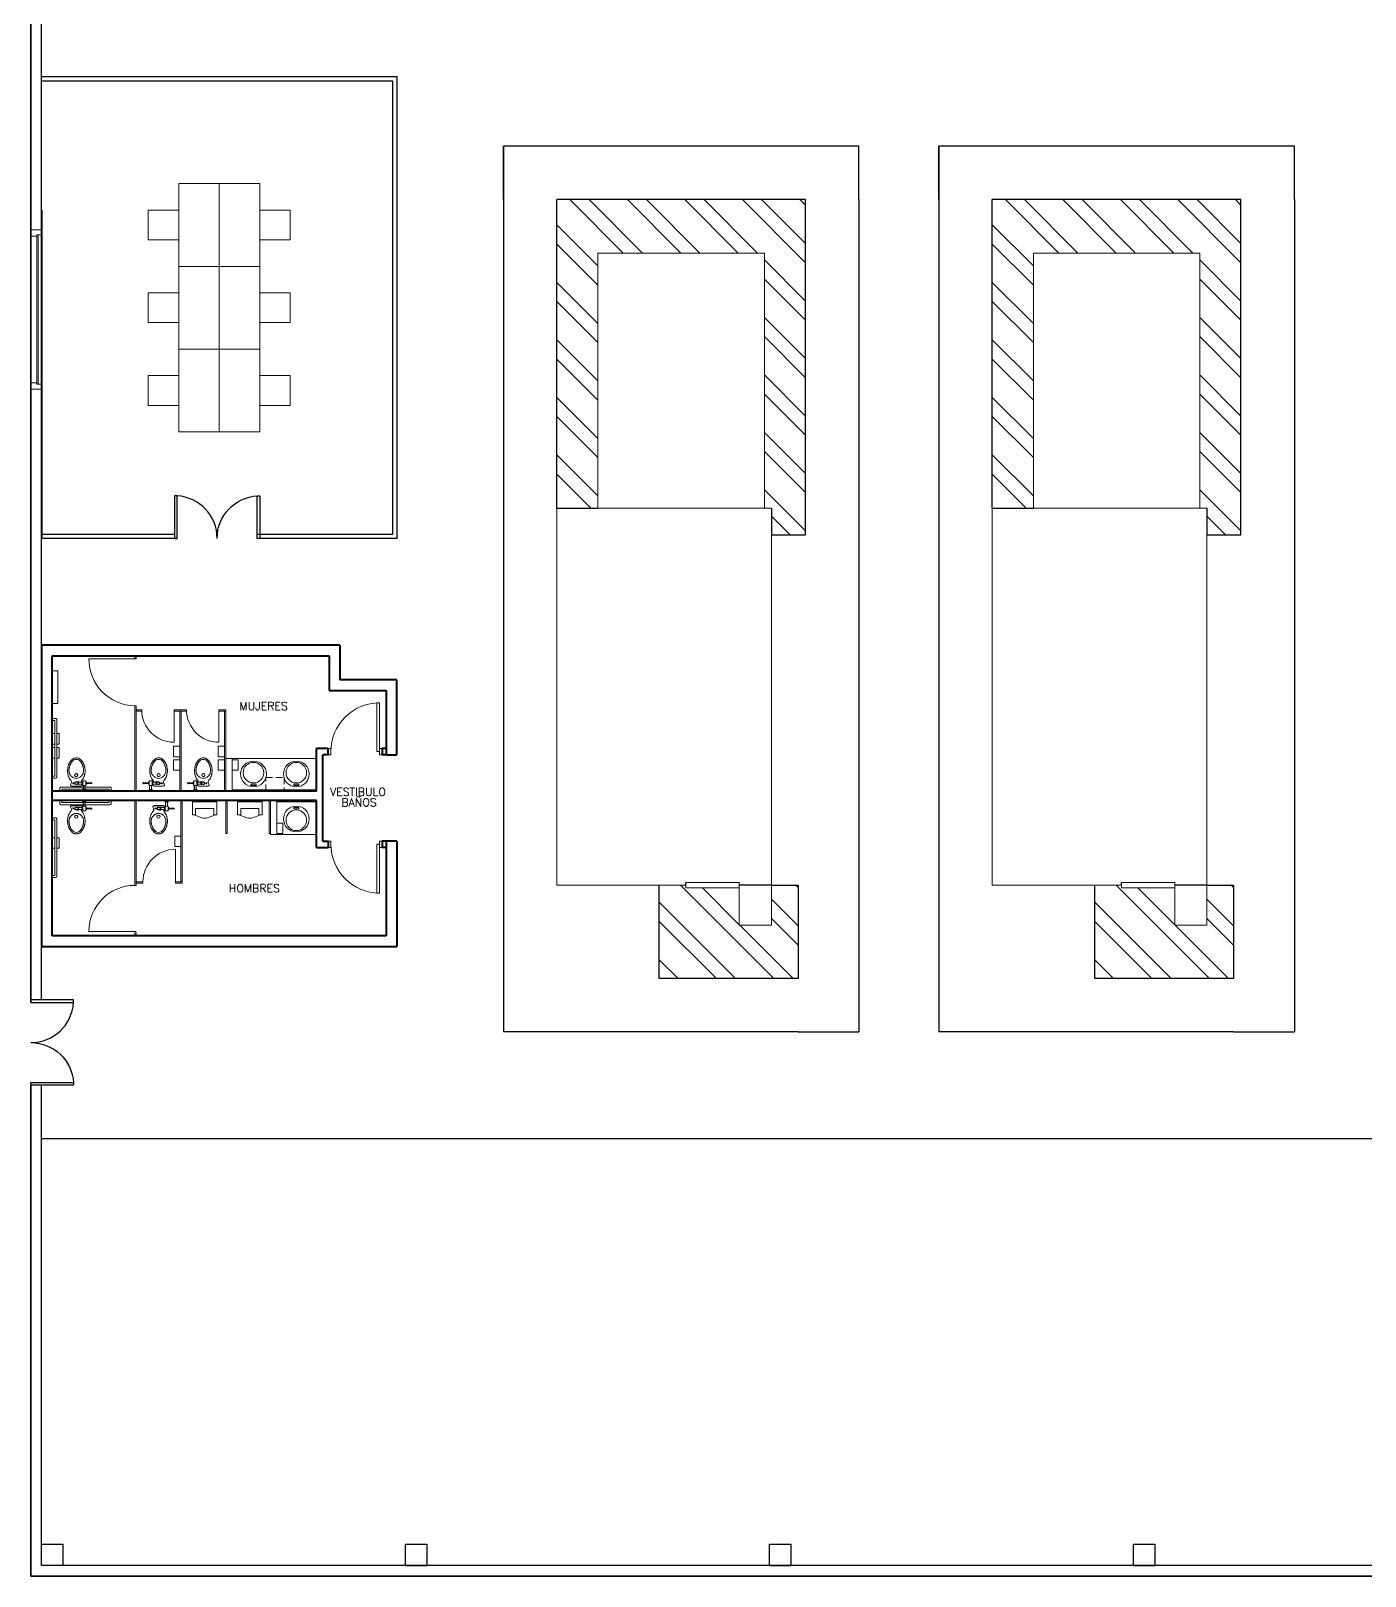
# Model space of a CAD drawing. Header units: millimetres. Extents: x 3014 to 3704, y 1026 to 1694.
# Drawn here: x 3013.7 to 3263.7, y 1040.1 to 1329.7 of the extents above; entities that cross this region are included whole.
import ezdxf

# ---------------------------------------------------------------- set-up
doc = ezdxf.new("R2010")
doc.units = ezdxf.units.MM
doc.linetypes.add('CONTINUA', pattern=[0])
doc.linetypes.add('HIDDEN2', pattern=[0.1875, 0.125, -0.0625])
for name, color, linetype, lineweight in [('A-MOBILIARIO FIJO', 23, 'Continuous', 5), ('A-MUROS', 51, 'Continuous', 40), ('A-PUERTAS', 31, 'Continuous', 13), ('A-TEXTO AREAS', 253, 'Continuous', 15)]:
    doc.layers.add(name, color=color, linetype=linetype, lineweight=lineweight)
doc.layers.add('CARPINTERIA', color=255, linetype='Continuous')
doc.layers.add('PUERTAS', color=7, linetype='Continuous')
doc.styles.add('LETREOS', font='simplex8.shx', dxfattribs={"height": 0.15})
pattern_1 = [(135, (25385.311, -22362.619), (-5.3881537, -5.3881537), []), (135, (25385.311, -22359.027), (-5.3881537, -5.3881537), [])]
pattern_2 = [(135, (25466.911, -22362.619), (-5.3881537, -5.3881537), []), (135, (25466.911, -22359.027), (-5.3881537, -5.3881537), [])]

# ---------------------------------------------------------------- blocks, each defined once
blk = doc.blocks.new('AG131')
for p, q in [((0.033, -0.5), (0.033, 0.5)), ((0.033, 0.5), (0.833, 0.5)), ((0.833, 0.375), (0.448, 0.375)), ((0.448, 0.375), (0.448, -0.375)), ((0.833, 0.5), (0.833, 0.375)), ((0.833, 0.437), (1.004, 0.118)), ((0.033, -0.5), (0.833, -0.5)), ((0.833, -0.375), (0.448, -0.375)), ((0.833, -0.437), (1.004, -0.118)), ((0.833, -0.5), (0.833, -0.375))]:
    blk.add_line(p, q)
blk.add_arc((0.784, 0), 0.25, 331.83304, 28.16696)
blk = doc.blocks.new('A1138DA', base_point=(8, 4.5))
for p, q in [((8.1, 4.6), (8.05, 4.6)), ((8.05, 4.6), (8.05, 4.4)), ((8.05, 4.4), (8.1, 4.4)), ((8.1, 4.4), (8.1, 4.6))]:
    blk.add_line(p, q)
for centre, radius in [((8.5, 4.5), 0.5), ((8.55, 4.5), 0.4)]:
    blk.add_circle(centre, radius)
blk = doc.blocks.new('37int 12')
at = {"layer": 'A-PUERTAS', "linetype": 'ByBlock'}
for points in [[(323.652, 21.756), (323.703, 21.756), (323.703, 21.873), (323.652, 21.873)], [(323.754, 21.815), (323.754, 20.9), (323.703, 20.9), (323.703, 21.815)], [(324.618, 21.756), (324.668, 21.756), (324.668, 21.873), (324.618, 21.873)]]:
    blk.add_lwpolyline(points, close=True, dxfattribs=at)
blk.add_arc((323.703, 21.815), 0.914, 270, 0, dxfattribs=at)
blk = doc.blocks.new('inodoro baño publico')
at = {"layer": 'A-MOBILIARIO FIJO', "ltscale": 0.001}
for p, q in [((-0.169, 0.066), (-0.169, -0.011)), ((-0.168, 0.066), (-0.168, -0.011)), ((-0.166, 0.079), (-0.166, 0.066)), ((-0.134, 0.079), (-0.134, 0.066)), ((-0.132, 0.066), (-0.132, -0.011)), ((-0.131, 0.066), (-0.131, -0.011)), ((-0.085, 0), (0.085, 0)), ((-0.294, -0.055), (-0.294, -0.055)), ((-0.189, -0.05), (-0.284, -0.045)), ((-0.189, -0.052), (-0.284, -0.047)), ((-0.189, -0.058), (-0.284, -0.063)), ((-0.189, -0.06), (-0.284, -0.065)), ((-0.122, -0.04), (-0.108, -0.04)), ((-0.122, -0.071), (-0.108, -0.071)), ((-0.044, -0.036), (-0.108, -0.036)), ((-0.044, -0.074), (-0.108, -0.074)), ((-0.093, -0.079), (-0.093, -0.074)), ((-0.092, -0.079), (-0.092, -0.074)), ((-0.085, -0.001), (0.085, -0.001)), ((-0.044, -0.04), (-0.03, -0.04)), ((-0.044, -0.071), (-0.03, -0.071)), ((0.001, -0.036), (-0.03, -0.036)), ((0.001, -0.074), (-0.03, -0.074)), ((0.092, -0.079), (0.092, -0.071)), ((0.093, -0.079), (0.093, -0.071))]:
    blk.add_line(p, q, dxfattribs=at)
for points in [[(-0.112, 0.094), (-0.188, 0.094), (-0.188, 0.081), (-0.112, 0.081), (-0.112, 0.094)], [(-0.122, 0.079), (-0.178, 0.079), (-0.178, 0.066), (-0.122, 0.066), (-0.122, 0.079)], [(-0.178, -0.036), (-0.189, -0.036), (-0.189, -0.074), (-0.178, -0.074), (-0.178, -0.036)], [(-0.122, -0.011), (-0.178, -0.011), (-0.178, -0.099), (-0.122, -0.099), (-0.122, -0.011)], [(-0.122, -0.027), (-0.122, -0.084), (-0.108, -0.084), (-0.108, -0.027), (-0.122, -0.027)], [(-0.044, -0.027), (-0.044, -0.084), (-0.03, -0.084), (-0.03, -0.027), (-0.044, -0.027)]]:
    blk.add_lwpolyline(points, dxfattribs=at)
for points in [[(-0.113, 0.093), (-0.187, 0.093), (-0.187, 0.082), (-0.113, 0.082)], [(-0.123, 0.078), (-0.177, 0.078), (-0.177, 0.067), (-0.123, 0.067)], [(-0.179, -0.037), (-0.188, -0.037), (-0.188, -0.073), (-0.179, -0.073)], [(-0.123, -0.012), (-0.177, -0.012), (-0.177, -0.098), (-0.123, -0.098)], [(-0.121, -0.028), (-0.121, -0.083), (-0.109, -0.083), (-0.109, -0.028)], [(-0.043, -0.028), (-0.043, -0.083), (-0.031, -0.083), (-0.031, -0.028)]]:
    blk.add_lwpolyline(points, close=True, dxfattribs=at)
for centre, radius in [((0.001, -0.206), 0.0298), ((0.001, -0.206), 0.0288), ((0.058, -0.052), 0.0096)]:
    blk.add_circle(centre, radius, dxfattribs=at)
for centre, radius, start, end in [((-0.085, -0.025), 0.025, 90, 184.6199), ((-0.284, -0.055), 0.01, 88.5679, 180), ((-0.284, -0.055), 0.01, 180, 271.4321), ((-0.284, -0.055), 0.008, 88.5679, 180), ((-0.284, -0.055), 0.008, 180, 271.4321), ((0.194, -0.291), 0.359, 164.4287, 180.0082), ((0.194, -0.291), 0.358, 164.4287, 180.0082), ((0.065, -0.262), 0.227, 138.7035, 162.7421), ((0.065, -0.262), 0.226, 138.7035, 162.7421), ((0.017, -0.291), 0.155, 157.3484, 179.9533), ((0.017, -0.291), 0.154, 157.3484, 179.9533), ((-0.011, -0.28), 0.124, 132.3178, 157.1642), ((-0.011, -0.28), 0.123, 132.3178, 157.1642), ((-0.085, -0.025), 0.024, 90, 184.6199), ((-0.085, -0.025), 0.025, 202.092, 206.9055), ((-0.143, -0.079), 0.05, 318.7035, 360), ((-0.143, -0.079), 0.051, 318.7035, 360), ((-0.004, -0.272), 0.124, 110.3998, 137.0732), ((-0.004, -0.272), 0.123, 110.3998, 137.0732), ((0, -0.242), 0.0977, 90, 118.9112), ((0, -0.242), 0.0967, 90, 118.9112), ((0.001, -0.055), 0.0288, 221.2951, 138.7049), ((0, -0.242), 0.0977, 61.0888, 90), ((0, -0.242), 0.0967, 61.0888, 90), ((0.001, -0.055), 0.019, 270, 90), ((0.004, -0.272), 0.124, 42.9268, 69.6002), ((0.004, -0.272), 0.123, 42.9268, 69.6002), ((0.085, -0.025), 0.025, 319.4189, 90), ((0.085, -0.025), 0.024, 319.4189, 90), ((0.139, -0.071), 0.0471, 139.4189, 179.0898), ((0.143, -0.079), 0.051, 180, 221.2965), ((0.139, -0.071), 0.0461, 139.4189, 179.0898), ((0.143, -0.079), 0.05, 180, 221.2965), ((0.011, -0.28), 0.123, 22.8358, 47.6822), ((0.011, -0.28), 0.124, 22.8358, 47.6822), ((-0.065, -0.262), 0.226, 17.2579, 41.2965), ((-0.065, -0.262), 0.227, 17.2579, 41.2965), ((-0.017, -0.291), 0.154, 0.0467, 22.6516), ((-0.017, -0.291), 0.155, 0.0467, 22.6516), ((-0.194, -0.291), 0.358, 359.9918, 15.5713), ((-0.194, -0.291), 0.359, 359.9918, 15.5713), ((0.127, -0.291), 0.292, 180, 197.2579), ((0.127, -0.291), 0.291, 180, 197.2579), ((0.118, -0.304), 0.28, 195.3318, 212.9791), ((0.118, -0.304), 0.279, 195.3318, 212.9791), ((0.127, -0.291), 0.265, 180, 197.2579), ((0.127, -0.291), 0.264, 180, 197.2579), ((0.119, -0.303), 0.253, 195.098, 212.5016), ((0.119, -0.303), 0.252, 195.098, 212.5016), ((0.06, -0.342), 0.21, 212.7314, 234.9862), ((0.06, -0.342), 0.209, 212.7314, 234.9862), ((0.06, -0.342), 0.183, 212.0544, 233.9659), ((0.06, -0.342), 0.182, 212.0544, 233.9659), ((0, -0.405), 0.125, 241.0888, 270), ((0, -0.405), 0.124, 241.0888, 270), ((0, -0.405), 0.0967, 241.0888, 270), ((0, -0.405), 0.0977, 241.0888, 270), ((0, -0.405), 0.0967, 270, 298.9112), ((0, -0.405), 0.0977, 270, 298.9112), ((0, -0.405), 0.124, 270, 298.9112), ((0, -0.405), 0.125, 270, 298.9112), ((-0.06, -0.342), 0.182, 306.0341, 327.9456), ((-0.06, -0.342), 0.183, 306.0341, 327.9456), ((-0.06, -0.342), 0.209, 305.0138, 327.2686), ((-0.06, -0.342), 0.21, 305.0138, 327.2686), ((-0.119, -0.303), 0.252, 327.4984, 344.902), ((-0.119, -0.303), 0.253, 327.4984, 344.902), ((-0.118, -0.304), 0.279, 327.0209, 344.6682), ((-0.118, -0.304), 0.28, 327.0209, 344.6682), ((-0.127, -0.291), 0.264, 342.7421, 360), ((-0.127, -0.291), 0.265, 342.7421, 360), ((-0.127, -0.291), 0.291, 342.7421, 360), ((-0.127, -0.291), 0.292, 342.7421, 360)]:
    blk.add_arc(centre, radius, start, end, dxfattribs=at)
blk = doc.blocks.new('bn07')
at = {"layer": 'A-MOBILIARIO FIJO'}
for p, q in [((2.407, 5.93), (1.543, 5.93)), ((2.407, 5.964), (2.407, 5.93)), ((2.432, 5.964), (2.407, 5.964)), ((2.432, 5.93), (2.407, 5.93)), ((2.432, 5.964), (2.432, 5.93)), ((2.407, 5.047), (2.407, 3.448)), ((2.432, 5.047), (2.407, 5.047)), ((2.432, 5.047), (2.432, 3.448)), ((2.432, 4.973), (2.534, 4.973)), ((2.432, 4.973), (2.432, 4.948)), ((2.432, 4.948), (2.534, 4.948)), ((2.534, 4.973), (2.534, 4.948)), ((3.143, 4.973), (3.143, 4.948)), ((3.143, 4.973), (3.372, 4.973)), ((3.143, 4.973), (3.143, 4.364)), ((3.143, 4.948), (3.372, 4.948)), ((3.245, 4.948), (3.245, 3.448)), ((3.245, 4.948), (3.27, 4.948)), ((3.27, 4.948), (3.27, 3.448)), ((3.372, 4.973), (3.372, 4.948)), ((3.982, 4.973), (3.982, 4.948)), ((3.982, 4.973), (4.109, 4.973)), ((3.982, 4.973), (3.982, 4.364)), ((3.982, 4.948), (4.109, 4.948)), ((4.109, 4.948), (4.109, 4.973)), ((4.226, 4.059), (5.807, 4.059)), ((4.34, 4.033), (4.34, 3.839)), ((2.407, 1.681), (2.407, 3.27)), ((2.432, 1.681), (2.432, 3.27)), ((3.267, 1.747), (3.267, 3.27)), ((3.293, 1.747), (3.293, 3.27)), ((4.113, 2.655), (4.113, 3.27)), ((4.138, 2.655), (4.138, 3.27)), ((4.922, 3.27), (4.922, 2.655)), ((4.138, 2.655), (4.113, 2.655)), ((4.922, 2.655), (4.947, 2.655)), ((5.065, 2.636), (5.807, 2.636)), ((5.179, 2.85), (5.179, 2.656)), ((3.166, 1.747), (3.166, 2.357)), ((2.432, 1.747), (2.556, 1.747)), ((2.432, 1.722), (2.432, 1.747)), ((2.556, 1.722), (2.556, 1.747)), ((3.166, 1.722), (3.166, 1.747)), ((3.166, 1.747), (3.293, 1.747)), ((3.267, 1.747), (3.293, 1.747)), ((3.293, 1.722), (3.293, 1.747)), ((2.432, 1.681), (2.407, 1.681)), ((2.432, 1.722), (2.556, 1.722)), ((3.166, 1.722), (3.293, 1.722)), ((2.407, 0.817), (1.543, 0.817)), ((2.432, 0.817), (2.407, 0.817)), ((2.432, 0.79), (2.407, 0.79)), ((2.407, 0.734), (2.407, 0.79)), ((2.407, 0.734), (2.432, 0.734)), ((2.432, 0.734), (2.432, 0.79))]:
    blk.add_line(p, q, dxfattribs=at)
at = {"layer": 'A-MOBILIARIO FIJO', "linetype": 'ByBlock'}
for p, q in [((0.959, 5.702), (0.858, 5.702)), ((0.959, 5.093), (0.959, 5.702)), ((0.959, 5.093), (0.858, 5.093))]:
    blk.add_line(p, q, dxfattribs=at)
at = {"layer": 'A-MOBILIARIO FIJO', "linetype": 'Continuous'}
for p, q in [((4.947, 2.636), (4.947, 3.269)), ((5.065, 3.269), (5.065, 2.636)), ((5.065, 2.636), (4.947, 2.636))]:
    blk.add_line(p, q, dxfattribs=at)
at = {"layer": 'A-MOBILIARIO FIJO'}
blk.add_lwpolyline([(4.109, 4.948), (4.083, 4.948), (4.083, 3.456), (4.109, 3.456)], close=True, dxfattribs=at)
for points in [[(0.87, 3.693), (0.921, 3.693, 0.414214), (0.946, 3.718), (0.946, 4.785, 0.414214), (0.921, 4.811), (0.87, 4.811)], [(0.997, 3.449), (0.997, 3.5, -0.414214), (1.023, 3.525), (1.937, 3.525, -0.414214), (1.962, 3.5), (1.962, 3.449)], [(0.997, 3.449), (0.997, 3.5, -0.414214), (1.023, 3.525), (1.937, 3.525, -0.414214), (1.962, 3.5), (1.962, 3.449)], [(0.997, 3.27), (0.997, 3.22, 0.414214), (1.023, 3.194), (1.937, 3.194, 0.414214), (1.962, 3.22), (1.962, 3.27)], [(0.87, 2.948), (0.921, 2.948, -0.414214), (0.946, 2.922), (0.946, 1.856, -0.414214), (0.921, 1.83), (0.87, 1.83)]]:
    blk.add_lwpolyline(points, format="xyb", dxfattribs=at)
for points in [[(0.87, 3.731), (0.908, 3.731), (0.908, 4.772), (0.87, 4.772)], [(0.908, 4.525), (0.871, 4.525)], [(0.946, 4.331), (0.985, 4.331), (0.985, 4.525), (0.946, 4.525)], [(0.871, 4.331), (0.908, 4.331)], [(0.908, 4.263), (0.871, 4.263)], [(0.871, 4.068), (0.908, 4.068)], [(0.946, 4.068), (0.985, 4.068), (0.985, 4.263), (0.946, 4.263)], [(3.245, 4.093), (3.131, 4.093), (3.131, 4.288), (3.245, 4.288)], [(3.245, 4.093), (3.131, 4.093), (3.131, 4.288), (3.245, 4.288)], [(4.083, 4.093), (3.969, 4.093), (3.969, 4.288), (4.083, 4.288)], [(3.245, 3.839), (3.131, 3.839), (3.131, 4.033), (3.245, 4.033)], [(3.245, 3.839), (3.131, 3.839), (3.131, 4.033), (3.245, 4.033)], [(4.083, 3.839), (3.969, 3.839), (3.969, 4.033), (4.083, 4.033)], [(4.34, 3.839), (4.226, 3.839), (4.226, 4.033), (4.34, 4.033)], [(4.34, 3.839), (4.226, 3.839), (4.226, 4.033), (4.34, 4.033)], [(1.035, 3.449), (1.035, 3.487), (1.924, 3.487), (1.924, 3.449)], [(1.035, 3.449), (1.035, 3.487), (1.924, 3.487), (1.924, 3.449)], [(1.035, 3.27), (1.035, 3.232), (1.924, 3.232), (1.924, 3.27)], [(0.87, 2.91), (0.908, 2.91), (0.908, 1.868), (0.87, 1.868)], [(5.179, 2.656), (5.065, 2.656), (5.065, 2.85), (5.179, 2.85)], [(5.179, 2.656), (5.065, 2.656), (5.065, 2.85), (5.179, 2.85)], [(0.871, 2.573), (0.908, 2.573)], [(0.908, 2.378), (0.871, 2.378)], [(0.946, 2.573), (0.985, 2.573), (0.985, 2.378), (0.946, 2.378)], [(3.267, 2.602), (3.153, 2.602), (3.153, 2.408), (3.267, 2.408)], [(3.267, 2.602), (3.153, 2.602), (3.153, 2.408), (3.267, 2.408)]]:
    blk.add_lwpolyline(points, dxfattribs=at)
at = {"layer": 'A-MOBILIARIO FIJO', "linetype": 'Continuous'}
blk.add_lwpolyline([(4.109, 4.059), (4.226, 4.059), (4.226, 3.449), (4.109, 3.449)], close=True, dxfattribs=at)
at = {"layer": 'A-MOBILIARIO FIJO', "linetype": 'HIDDEN2'}
blk.add_lwpolyline([(4.858, 3.449), (4.858, 3.703), (5.201, 3.703), (5.201, 3.449)], close=True, dxfattribs=at)
at = {"layer": 'A-MOBILIARIO FIJO', "linetype": 'ByBlock'}
for points in [[(5.807, 3.449), (5.807, 3.475), (4.226, 3.475), (4.226, 3.449)], [(5.807, 3.269), (5.807, 3.244), (5.065, 3.244), (5.065, 3.269)]]:
    blk.add_lwpolyline(points, dxfattribs=at)
at = {"layer": 'A-MOBILIARIO FIJO'}
for centre, radius, start, end in [((2.423, 5.927), 0.88, 179.8201, 268.9299), ((3.143, 4.973), 0.61, 180, 270), ((3.982, 4.973), 0.61, 180, 270), ((3.166, 1.747), 0.61, 90, 180), ((2.407, 0.817), 0.864, 90, 180)]:
    blk.add_arc(centre, radius, start, end, dxfattribs=at)
at = {"layer": 'A-MUROS', "linetype": 'Continuous'}
for p, q in [((6.249, 6.184), (0.658, 6.184)), ((0.658, 6.184), (0.658, 0.534)), ((6.249, 6.184), (6.249, 5.533)), ((0.858, 0.734), (0.858, 5.984)), ((0.858, 5.984), (6.049, 5.984)), ((6.049, 5.984), (6.049, 5.333)), ((7.312, 5.533), (6.249, 5.533)), ((7.312, 4.13), (7.312, 5.533)), ((6.049, 5.333), (7.112, 5.333)), ((7.112, 5.333), (7.112, 4.13)), ((5.807, 3.449), (5.807, 4.248)), ((6.026, 4.248), (5.807, 4.248)), ((5.925, 2.511), (5.925, 4.13)), ((6.026, 4.13), (5.925, 4.13)), ((6.026, 4.13), (6.026, 4.248)), ((7.042, 4.248), (7.042, 4.13)), ((7.112, 4.248), (7.042, 4.248)), ((7.112, 4.13), (7.312, 4.13)), ((5.807, 3.448), (0.858, 3.448)), ((5.807, 3.27), (0.858, 3.27)), ((5.807, 2.393), (5.807, 3.269)), ((5.807, 2.393), (6.026, 2.393)), ((5.925, 2.511), (6.026, 2.511)), ((6.026, 2.511), (6.026, 2.393)), ((7.112, 2.511), (7.042, 2.511)), ((7.042, 2.511), (7.042, 2.393)), ((7.112, 2.393), (7.042, 2.393)), ((7.312, 2.511), (7.112, 2.511)), ((7.112, 2.511), (7.112, 0.734)), ((7.112, 0.734), (0.858, 0.734)), ((0.658, 0.534), (7.312, 0.534))]:
    blk.add_line(p, q, dxfattribs=at)
at = {"layer": 'A-MUROS'}
blk.add_line((7.312, 2.511), (7.312, 0.534), dxfattribs=at)
at = {"layer": 'A-MUROS', "linetype": 'Continuous'}
blk.add_lwpolyline([(7.112, 4.13), (7.042, 4.13)], dxfattribs=at)
at = {"layer": 'A-MOBILIARIO FIJO', "rotation": 180}
blk.add_blockref('inodoro baño publico', (1.308, 3.542), dxfattribs=at)
at = {"layer": 'A-MOBILIARIO FIJO', "xscale": -1, "rotation": 180}
for p in [(2.85, 3.542), (3.688, 3.542)]:
    blk.add_blockref('inodoro baño publico', p, dxfattribs=at)
at = {"layer": 'A-MOBILIARIO FIJO', "extrusion": (0, 0, -1), "xscale": 0.4826000000014119, "yscale": 0.4826000000014119, "zscale": -0.4826}
for p, rotation in [((-4.628, 3.528), 90), ((-5.431, 3.167), 270)]:
    blk.add_blockref('A1138DA', p, dxfattribs=dict(at, rotation=rotation))
at = {"layer": 'A-MOBILIARIO FIJO'}
for name, p, xscale, yscale, zscale, rotation in [('A1138DA', (5.431, 3.528), 0.4826000000014119, 0.4826000000014119, 0.4826000000014119, 90), ('AG131', (3.715, 3.256), 0.3047999999969306, 0.4572000000030129, 0.6096, 270), ('AG131', (4.56, 3.256), 0.3047999999969306, 0.4572000000030129, 0.6096, 270)]:
    blk.add_blockref(name, p, dxfattribs=dict(at, xscale=xscale, yscale=yscale, zscale=zscale, rotation=rotation))
at = {"layer": 'A-MOBILIARIO FIJO', "xscale": -1}
for p in [(1.308, 3.176), (2.85, 3.176)]:
    blk.add_blockref('inodoro baño publico', p, dxfattribs=at)
at = {"layer": 'A-PUERTAS', "linetype": 'ByBlock', "rotation": 179.999999999987}
blk.add_blockref('37int 12', (330.695, 26.003), dxfattribs=at)
at = {"layer": 'A-PUERTAS', "linetype": 'ByBlock', "extrusion": (0, 0, -1), "zscale": -0.9999999999999998}
blk.add_blockref('37int 12', (-330.695, -19.363), dxfattribs=at)
at = {"layer": 'A-TEXTO AREAS', "linetype": 'ByBlock', "style": 'LETREOS'}
for s, p in [('MUJERES', (4.365, 4.966)), ('VESTIBULO', (6.062, 3.359)), ('BAÑOS', (6.275, 3.162)), ('HOMBRES', (4.165, 1.552))]:
    blk.add_text(s, height=0.15, dxfattribs=at).set_placement(p)
blk = doc.blocks.new('puerta corredor')
at = {"layer": 'PUERTAS', "color": 7, "lineweight": 5}
for p, q in [((1081.329, 1709.674, 4.658), (1081.904, 1709.674, 4.658)), ((1081.329, 1709.342, 4.658), (1081.65, 1709.342, 4.658)), ((1081.329, 1701.382, 4.658), (1081.329, 1709.342, 4.658)), ((1081.65, 1709.342, 4.658), (1081.65, 1701.382, 4.658)), ((1081.716, 1701.316, 4.658), (1081.716, 1709.409, 4.658)), ((1081.904, 1709.409, 4.658), (1081.904, 1701.316, 4.658)), ((1081.65, 1701.382, 4.658), (1081.329, 1701.382, 4.658)), ((1081.329, 1701.382, 4.658), (1081.329, 1701.051, 4.658)), ((1081.329, 1701.051, 4.658), (1081.904, 1701.051, 4.658)), ((1081.65, 1701.316, 4.658), (1081.65, 1701.382, 4.658)), ((1081.904, 1701.316, 4.658), (1081.65, 1701.316, 4.658)), ((1081.904, 1701.051, 4.658), (1081.904, 1701.316, 4.658))]:
    blk.add_line(p, q, dxfattribs=at)
blk = doc.blocks.new('Puerta garaje')
at = {"layer": 'PUERTAS', "color": 7, "lineweight": 5}
for p, q in [((1081.329, 1709.674, 4.658), (1081.329, 1709.342, 4.658)), ((1081.65, 1709.342, 4.658), (1081.65, 1709.409, 4.658)), ((1081.904, 1709.409, 4.658), (1081.65, 1709.409, 4.658)), ((1081.904, 1709.674, 4.658), (1081.904, 1709.409, 4.658))]:
    blk.add_line(p, q, dxfattribs=at)
at = {"layer": 'PUERTAS', "color": 250, "lineweight": 5}
blk.add_blockref('puerta corredor', (0, 0), dxfattribs=at)

msp = doc.modelspace()

# ---------------------------------------------------------------- hatches: boundary and pattern name
h = msp.add_hatch()
h.set_pattern_fill('ANSI32', color=256, scale=0.8, angle=90)
h.set_pattern_definition(pattern_1)
h.paths.add_polyline_path([(3158.883, 1298.106), (3112.283, 1298.106), (3112.283, 1240.306), (3119.983, 1240.306), (3119.983, 1288.106), (3151.183, 1288.106), (3151.183, 1240.306), (3152.483, 1240.306), (3152.483, 1235.306), (3157.483, 1235.306), (3158.883, 1235.306)])
h = msp.add_hatch()
h.set_pattern_fill('ANSI32', color=256, scale=0.8, angle=90)
h.set_pattern_definition(pattern_2)
h.paths.add_polyline_path([(3240.483, 1298.106), (3193.883, 1298.106), (3193.883, 1240.306), (3201.583, 1240.306), (3201.583, 1288.106), (3232.783, 1288.106), (3232.783, 1240.306), (3234.083, 1240.306), (3234.083, 1235.306), (3239.083, 1235.306), (3240.483, 1235.306)])
h = msp.add_hatch()
h.set_pattern_fill('ANSI32', color=256, scale=0.8, angle=90)
h.set_pattern_definition(pattern_1)
h.paths.add_polyline_path([(3131.483, 1152.106), (3157.483, 1152.106), (3157.483, 1169.606), (3152.483, 1169.606), (3152.483, 1162.106), (3146.483, 1162.106), (3146.483, 1169.106), (3136.483, 1169.106), (3136.483, 1169.606), (3131.483, 1169.606)])
h = msp.add_hatch()
h.set_pattern_fill('ANSI32', color=256, scale=0.8, angle=90)
h.set_pattern_definition(pattern_2)
h.paths.add_polyline_path([(3213.083, 1152.106), (3239.083, 1152.106), (3239.083, 1169.606), (3234.083, 1169.606), (3234.083, 1162.106), (3228.083, 1162.106), (3228.083, 1169.106), (3218.083, 1169.106), (3218.083, 1169.606), (3213.083, 1169.606)])

# ---------------------------------------------------------------- linework, layer by layer
for p, q in [((3013.737, 1520.106), (3013.737, 1148.106)), ((3082.337, 1321.104), (3015.737, 1321.104)), ((3015.737, 1296.154), (3015.737, 1321.104)), ((3056.637, 1321.104), (3015.737, 1321.104)), ((3082.337, 1234.604), (3082.337, 1321.104)), ((3082.337, 1296.154), (3082.337, 1321.104)), ((3081.537, 1320.304), (3015.737, 1320.304)), ((3081.537, 1235.404), (3081.537, 1320.304)), ((3168.883, 1308.106), (3102.283, 1308.106)), ((3102.283, 1298.106), (3102.283, 1308.106)), ((3102.283, 1308.106), (3102.283, 1142.106)), ((3168.883, 1298.106), (3168.883, 1308.106)), ((3250.483, 1308.106), (3183.883, 1308.106)), ((3183.883, 1298.106), (3183.883, 1308.106)), ((3183.883, 1308.106), (3183.883, 1142.106)), ((3250.483, 1298.106), (3250.483, 1308.106)), ((3158.883, 1298.106), (3112.283, 1298.106)), ((3112.283, 1240.306), (3112.283, 1298.106)), ((3158.883, 1235.306), (3158.883, 1298.106)), ((3168.883, 1298.106), (3168.883, 1142.106)), ((3240.483, 1298.106), (3193.883, 1298.106)), ((3193.883, 1240.306), (3193.883, 1298.106)), ((3240.483, 1235.306), (3240.483, 1298.106)), ((3250.483, 1298.106), (3250.483, 1142.106)), ((3013.737, 1234.604), (3013.737, 1262.604)), ((3112.283, 1240.306), (3119.983, 1240.306)), ((3152.483, 1240.306), (3152.483, 1235.306)), ((3193.883, 1240.306), (3201.583, 1240.306)), ((3234.083, 1240.306), (3234.083, 1235.306)), ((3015.737, 1234.604), (3015.737, 1235.404)), ((3015.737, 1235.404), (3040.637, 1235.404)), ((3015.737, 1235.404), (3040.637, 1235.404)), ((3015.737, 1214.604), (3015.737, 1234.604)), ((3041.137, 1234.604), (3015.737, 1234.604)), ((3040.637, 1236.604), (3040.637, 1235.404)), ((3040.637, 1235.404), (3040.637, 1234.604)), ((3056.137, 1235.404), (3081.537, 1235.404)), ((3082.337, 1234.604), (3056.137, 1234.604)), ((3152.483, 1235.306), (3157.483, 1235.306)), ((3157.483, 1235.306), (3158.883, 1235.306)), ((3234.083, 1235.306), (3239.083, 1235.306)), ((3239.083, 1235.306), (3240.483, 1235.306)), ((3131.483, 1152.106), (3131.483, 1169.606)), ((3136.483, 1169.606), (3136.483, 1170.106)), ((3152.483, 1169.606), (3146.483, 1169.606)), ((3152.483, 1169.606), (3157.483, 1169.606)), ((3157.483, 1169.606), (3157.483, 1152.106)), ((3213.083, 1152.106), (3213.083, 1169.606)), ((3218.083, 1169.606), (3218.083, 1170.106)), ((3234.083, 1169.606), (3228.083, 1169.606)), ((3234.083, 1169.606), (3239.083, 1169.606)), ((3239.083, 1169.606), (3239.083, 1152.106)), ((3015.737, 1148.106), (3015.737, 1158.106)), ((3157.483, 1152.106), (3131.483, 1152.106)), ((3239.083, 1152.106), (3213.083, 1152.106)), ((3157.483, 1142.106), (3102.283, 1142.106)), ((3157.483, 1142.106), (3168.883, 1142.106)), ((3239.083, 1142.106), (3183.883, 1142.106)), ((3239.083, 1142.106), (3250.483, 1142.106)), ((3015.737, 1132.106), (3013.737, 1132.106)), ((3013.737, 1132.106), (3013.737, 1040.106)), ((3015.737, 1122.106), (3015.737, 1132.106)), ((3015.737, 1042.106), (3015.737, 1122.106)), ((3015.737, 1122.106), (3295.737, 1122.106)), ((3015.737, 1122.106), (3295.737, 1122.106)), ((3083.937, 1042.106), (3083.937, 1046.106)), ((3083.937, 1046.106), (3087.937, 1046.106)), ((3087.937, 1046.106), (3087.937, 1042.106)), ((3152.137, 1042.106), (3152.137, 1046.106)), ((3152.137, 1046.106), (3156.137, 1046.106)), ((3156.137, 1046.106), (3156.137, 1042.106)), ((3220.337, 1042.106), (3220.337, 1046.106)), ((3220.337, 1046.106), (3224.337, 1046.106)), ((3224.337, 1046.106), (3224.337, 1042.106)), ((3013.737, 1040.106), (3306.237, 1040.106)), ((3083.937, 1042.106), (3087.937, 1042.106)), ((3152.137, 1042.106), (3156.137, 1042.106)), ((3220.337, 1042.106), (3224.337, 1042.106))]:
    msp.add_line(p, q)
for points in [[(3013.737, 1147.606), (3013.737, 1520.106)], [(3015.737, 1148.106), (3015.737, 1518.106), (3255.737, 1518.106)], [(3306.237, 1040.106), (3013.737, 1040.106), (3013.737, 1132.606)], [(3305.737, 1042.106), (3015.737, 1042.106), (3015.737, 1132.106)]]:
    msp.add_lwpolyline(points)
msp.add_lwpolyline([(3015.737, 1046.106), (3019.737, 1046.106), (3019.737, 1042.106), (3015.737, 1042.106)], close=True)
at = {"layer": 'A-MOBILIARIO FIJO'}
for p, q in [((3041.437, 1301.104), (3041.437, 1296.154)), ((3056.637, 1301.104), (3056.637, 1296.154)), ((3041.437, 1296.154), (3035.737, 1296.154)), ((3035.737, 1296.154), (3035.737, 1290.554)), ((3056.637, 1296.154), (3062.337, 1296.154)), ((3062.337, 1296.154), (3062.337, 1290.554)), ((3035.737, 1290.554), (3041.437, 1290.554)), ((3062.337, 1290.554), (3056.637, 1290.554)), ((3119.983, 1240.306), (3119.983, 1288.106)), ((3119.983, 1288.106), (3151.183, 1288.106)), ((3151.183, 1288.106), (3151.183, 1240.306)), ((3201.583, 1240.306), (3201.583, 1288.106)), ((3201.583, 1288.106), (3232.783, 1288.106)), ((3232.783, 1288.106), (3232.783, 1240.306)), ((3041.437, 1285.604), (3041.437, 1270.104)), ((3041.437, 1285.604), (3041.437, 1280.654)), ((3041.437, 1280.654), (3035.737, 1280.654)), ((3035.737, 1280.654), (3035.737, 1275.054)), ((3056.637, 1280.654), (3062.337, 1280.654)), ((3062.337, 1280.654), (3062.337, 1275.054)), ((3035.737, 1275.054), (3041.437, 1275.054)), ((3062.337, 1275.054), (3056.637, 1275.054)), ((3041.437, 1270.104), (3049.037, 1270.104)), ((3041.437, 1270.104), (3041.437, 1254.604)), ((3041.437, 1270.104), (3041.437, 1265.154)), ((3041.437, 1265.154), (3035.737, 1265.154)), ((3035.737, 1265.154), (3035.737, 1259.554)), ((3056.637, 1265.154), (3062.337, 1265.154)), ((3062.337, 1265.154), (3062.337, 1259.554)), ((3035.737, 1259.554), (3041.437, 1259.554)), ((3062.337, 1259.554), (3056.637, 1259.554)), ((3041.437, 1254.604), (3049.037, 1254.604)), ((3152.483, 1162.106), (3152.483, 1170.316)), ((3234.083, 1162.106), (3234.083, 1170.316)), ((3136.483, 1170.106), (3146.483, 1170.106)), ((3136.483, 1169.106), (3136.483, 1170.106)), ((3146.483, 1169.106), (3136.483, 1169.106)), ((3146.483, 1170.106), (3146.483, 1169.106)), ((3146.483, 1169.606), (3146.483, 1162.106)), ((3218.083, 1170.106), (3228.083, 1170.106)), ((3218.083, 1169.106), (3218.083, 1170.106)), ((3228.083, 1169.106), (3218.083, 1169.106)), ((3228.083, 1170.106), (3228.083, 1169.106)), ((3228.083, 1169.606), (3228.083, 1162.106)), ((3146.483, 1162.106), (3152.483, 1162.106)), ((3228.083, 1162.106), (3234.083, 1162.106))]:
    msp.add_line(p, q, dxfattribs=at)
for points in [[(3049.037, 1301.104), (3049.037, 1285.604), (3041.437, 1285.604), (3041.437, 1301.104)], [(3056.637, 1301.104), (3056.637, 1285.604), (3049.037, 1285.604), (3049.037, 1301.104)], [(3056.637, 1285.604), (3056.637, 1270.104), (3049.037, 1270.104), (3049.037, 1285.604)], [(3056.637, 1270.104), (3056.637, 1254.604), (3049.037, 1254.604), (3049.037, 1270.104)]]:
    msp.add_lwpolyline(points, close=True, dxfattribs=at)
for points in [[(3136.483, 1169.606), (3112.283, 1169.606), (3112.283, 1240.306), (3152.483, 1240.306), (3152.483, 1169.606), (3146.483, 1169.606)], [(3218.083, 1169.606), (3193.883, 1169.606), (3193.883, 1240.306), (3234.083, 1240.306), (3234.083, 1169.606), (3228.083, 1169.606)]]:
    msp.add_lwpolyline(points, dxfattribs=at)
at = {"layer": 'A-MUROS'}
msp.add_line((3015.737, 1296.154), (3015.737, 1234.604), dxfattribs=at)
at = {"layer": 'CARPINTERIA'}
for points in [[(3048.637, 1234.604, 0.3960122), (3041.137, 1242.588), (3040.637, 1242.588), (3040.637, 1236.604)], [(3048.637, 1234.604, -0.3960122), (3056.137, 1242.588), (3056.637, 1242.588), (3056.637, 1234.604), (3056.137, 1234.604), (3056.137, 1242.588)], [(3013.737, 1140.106, 0.3960122), (3021.721, 1147.606), (3021.721, 1148.106), (3013.737, 1148.106), (3013.737, 1147.606), (3021.721, 1147.606)], [(3013.737, 1140.106, -0.3960122), (3021.721, 1132.606), (3021.721, 1132.106), (3015.737, 1132.106)]]:
    msp.add_lwpolyline(points, format="xyb", dxfattribs=at)
for points in [[(3040.637, 1234.604), (3041.137, 1234.604), (3041.137, 1242.588)], [(3013.737, 1132.106), (3013.737, 1132.606), (3021.721, 1132.606)]]:
    msp.add_lwpolyline(points, dxfattribs=at)

# ---------------------------------------------------------------- block references
at = {"xscale": 10, "yscale": 10, "zscale": 10}
msp.add_blockref('bn07', (3009.161, 1152.763), dxfattribs=at)
at = {"layer": 'PUERTAS', "color": 250, "linetype": 'CONTINUA', "lineweight": 5, "xscale": 3.45868802, "yscale": 3.45868802, "zscale": 3.45868802}
msp.add_blockref('Puerta garaje', (-726.242, -4620.8), dxfattribs=at)

doc.saveas('drawing.dxf')
